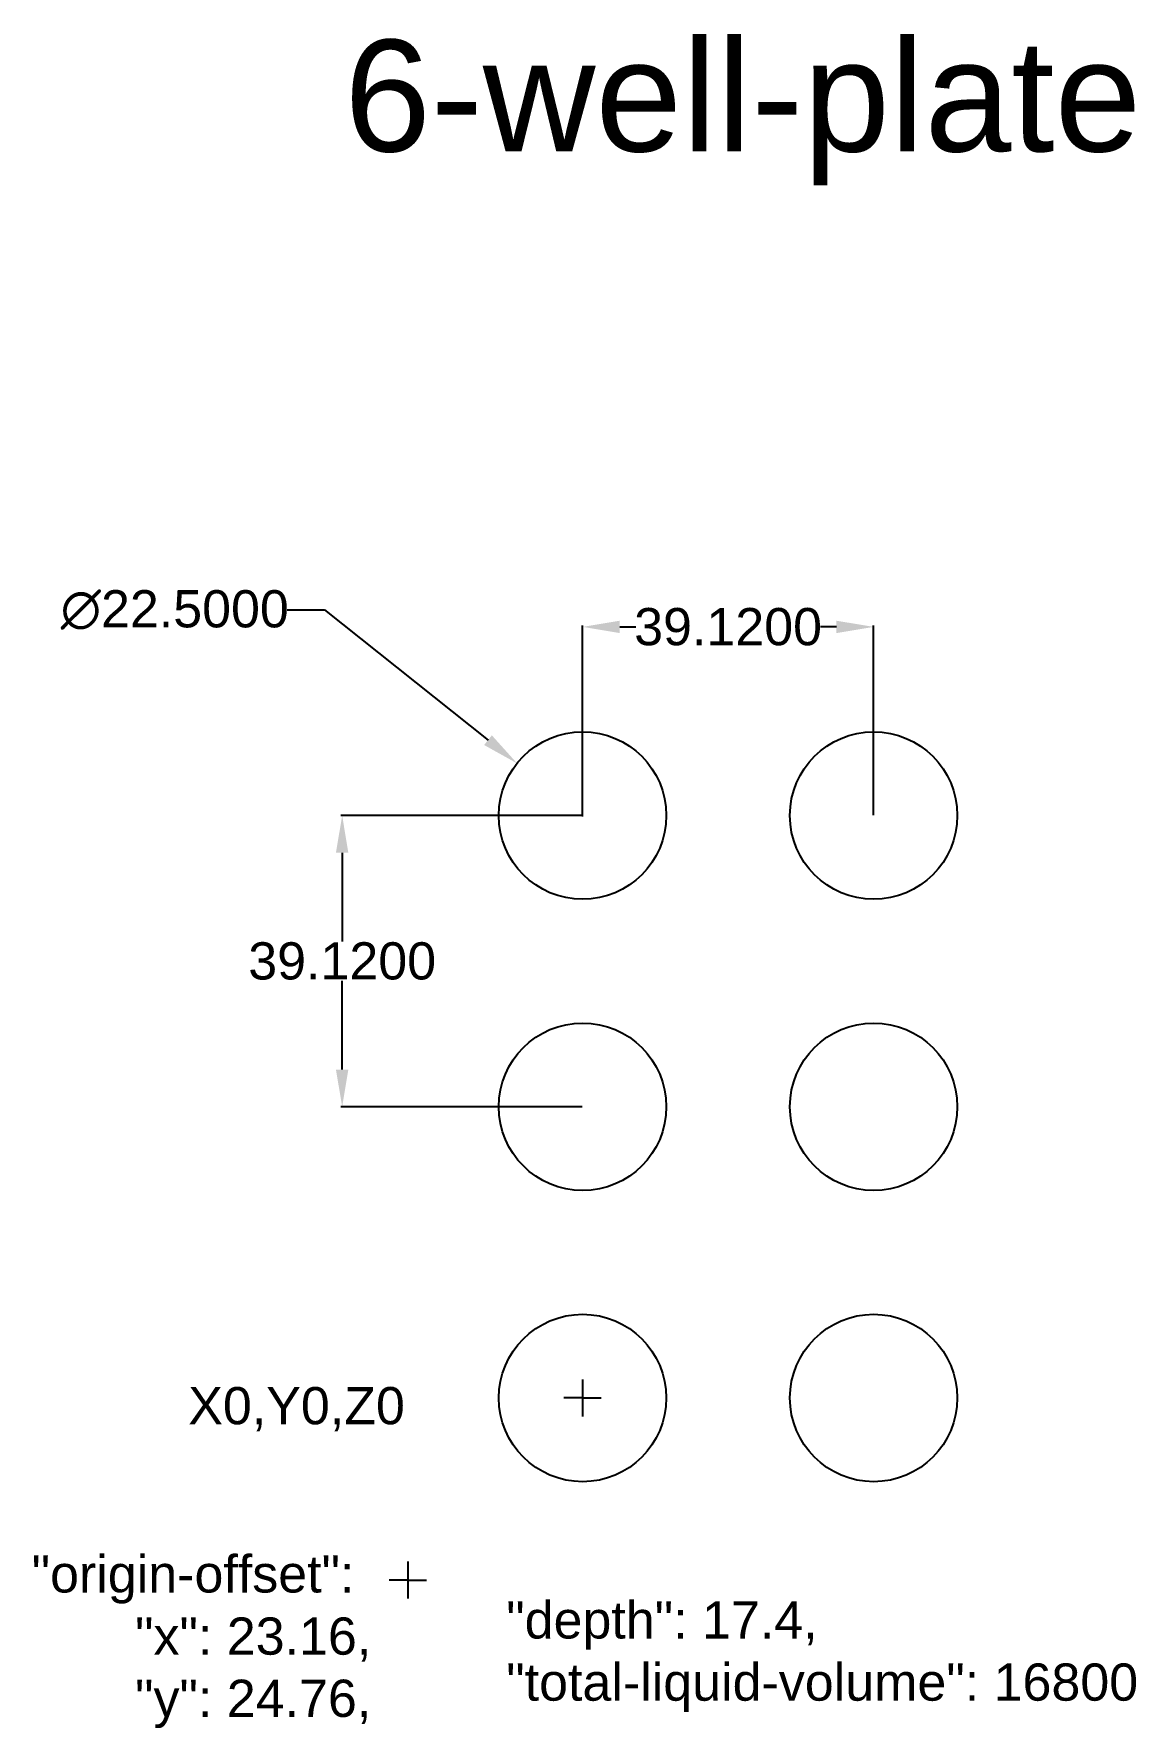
# Model space of a CAD drawing. Header units: inches. Extents: x 8 to 156, y 6 to 234.
import ezdxf

# ---------------------------------------------------------------- set-up
doc = ezdxf.new("R2010")
doc.units = ezdxf.units.IN
doc.header["$MEASUREMENT"] = 0
doc.styles.get("Standard").update_dxf_attribs({"font": 'arial.ttf'})

msp = doc.modelspace()

# ---------------------------------------------------------------- linework, layer by layer
for p, q in [((42.32, 156.54), (47.32, 156.54)), ((47.32, 156.54), (69.3, 139.05)), ((82.01, 128.99), (82.01, 154.45)), ((87.01, 154.27), (89.17, 154.27)), ((116.13, 154.27), (113.98, 154.27)), ((121.13, 128.99), (121.13, 154.45)), ((81.95, 128.93), (49.52, 128.93)), ((81.92, 128.93), (82.1, 128.93)), ((82.01, 128.84), (82.01, 129.02)), ((49.7, 123.93), (49.7, 112.01)), ((49.7, 94.81), (49.7, 106.73)), ((81.95, 89.81), (49.52, 89.81))]:
    msp.add_line(p, q)
at = {"color": 1}
for p, q in [((82.01, 53.19), (82.01, 48.19)), ((82.01, 50.69), (79.51, 50.69)), ((82.01, 50.69), (84.51, 50.69))]:
    msp.add_line(p, q, dxfattribs=at)
at = {"color": 3}
for p, q in [((58.53, 28.74), (58.53, 23.74)), ((58.53, 26.24), (56.03, 26.24)), ((58.53, 26.24), (61.03, 26.24))]:
    msp.add_line(p, q, dxfattribs=at)
for centre in [(82.01, 128.93), (121.13, 128.93), (82.01, 89.81), (121.13, 89.81), (82.01, 50.69), (121.13, 50.69)]:
    msp.add_circle(centre, 11.25)
for points in [[(87.01, 155.1), (87.01, 153.44), (82.01, 154.27)], [(116.13, 155.1), (116.13, 153.44), (121.13, 154.27)], [(69.82, 139.7), (68.78, 138.4), (73.21, 135.94)], [(48.86, 123.93), (50.53, 123.93), (49.7, 128.93)], [(48.86, 94.81), (50.53, 94.81), (49.7, 89.81)]]:
    msp.add_solid(points)

# ---------------------------------------------------------------- texts
for s, height, p in [('6-well-plate', 15, (49.97, 218.13)), ('X0,Y0,Z0', 5, (29.01, 47.16)), ('"origin-offset":', 5, (7.96, 24.56)), ('"depth": 17.4,', 5, (71.75, 18.38)), ('       "x": 23.16,', 5, (8.28, 16.21)), ('"total-liquid-volume": 16800', 5, (71.75, 10.03)), ('       "y": 24.76,', 5, (8.28, 7.85))]:
    msp.add_text(s, height=height).set_placement(p)
at = {"char_height": 5, "attachment_point": 5}
for s, insert in [('\\A1;∅22.5000', (27.2, 156.54)), ('\\A1;39.1200', (101.57, 154.27)), ('\\A1;39.1200', (49.7, 109.37))]:
    msp.add_mtext(s, dxfattribs=dict(at, insert=insert))

doc.saveas('drawing.dxf')
